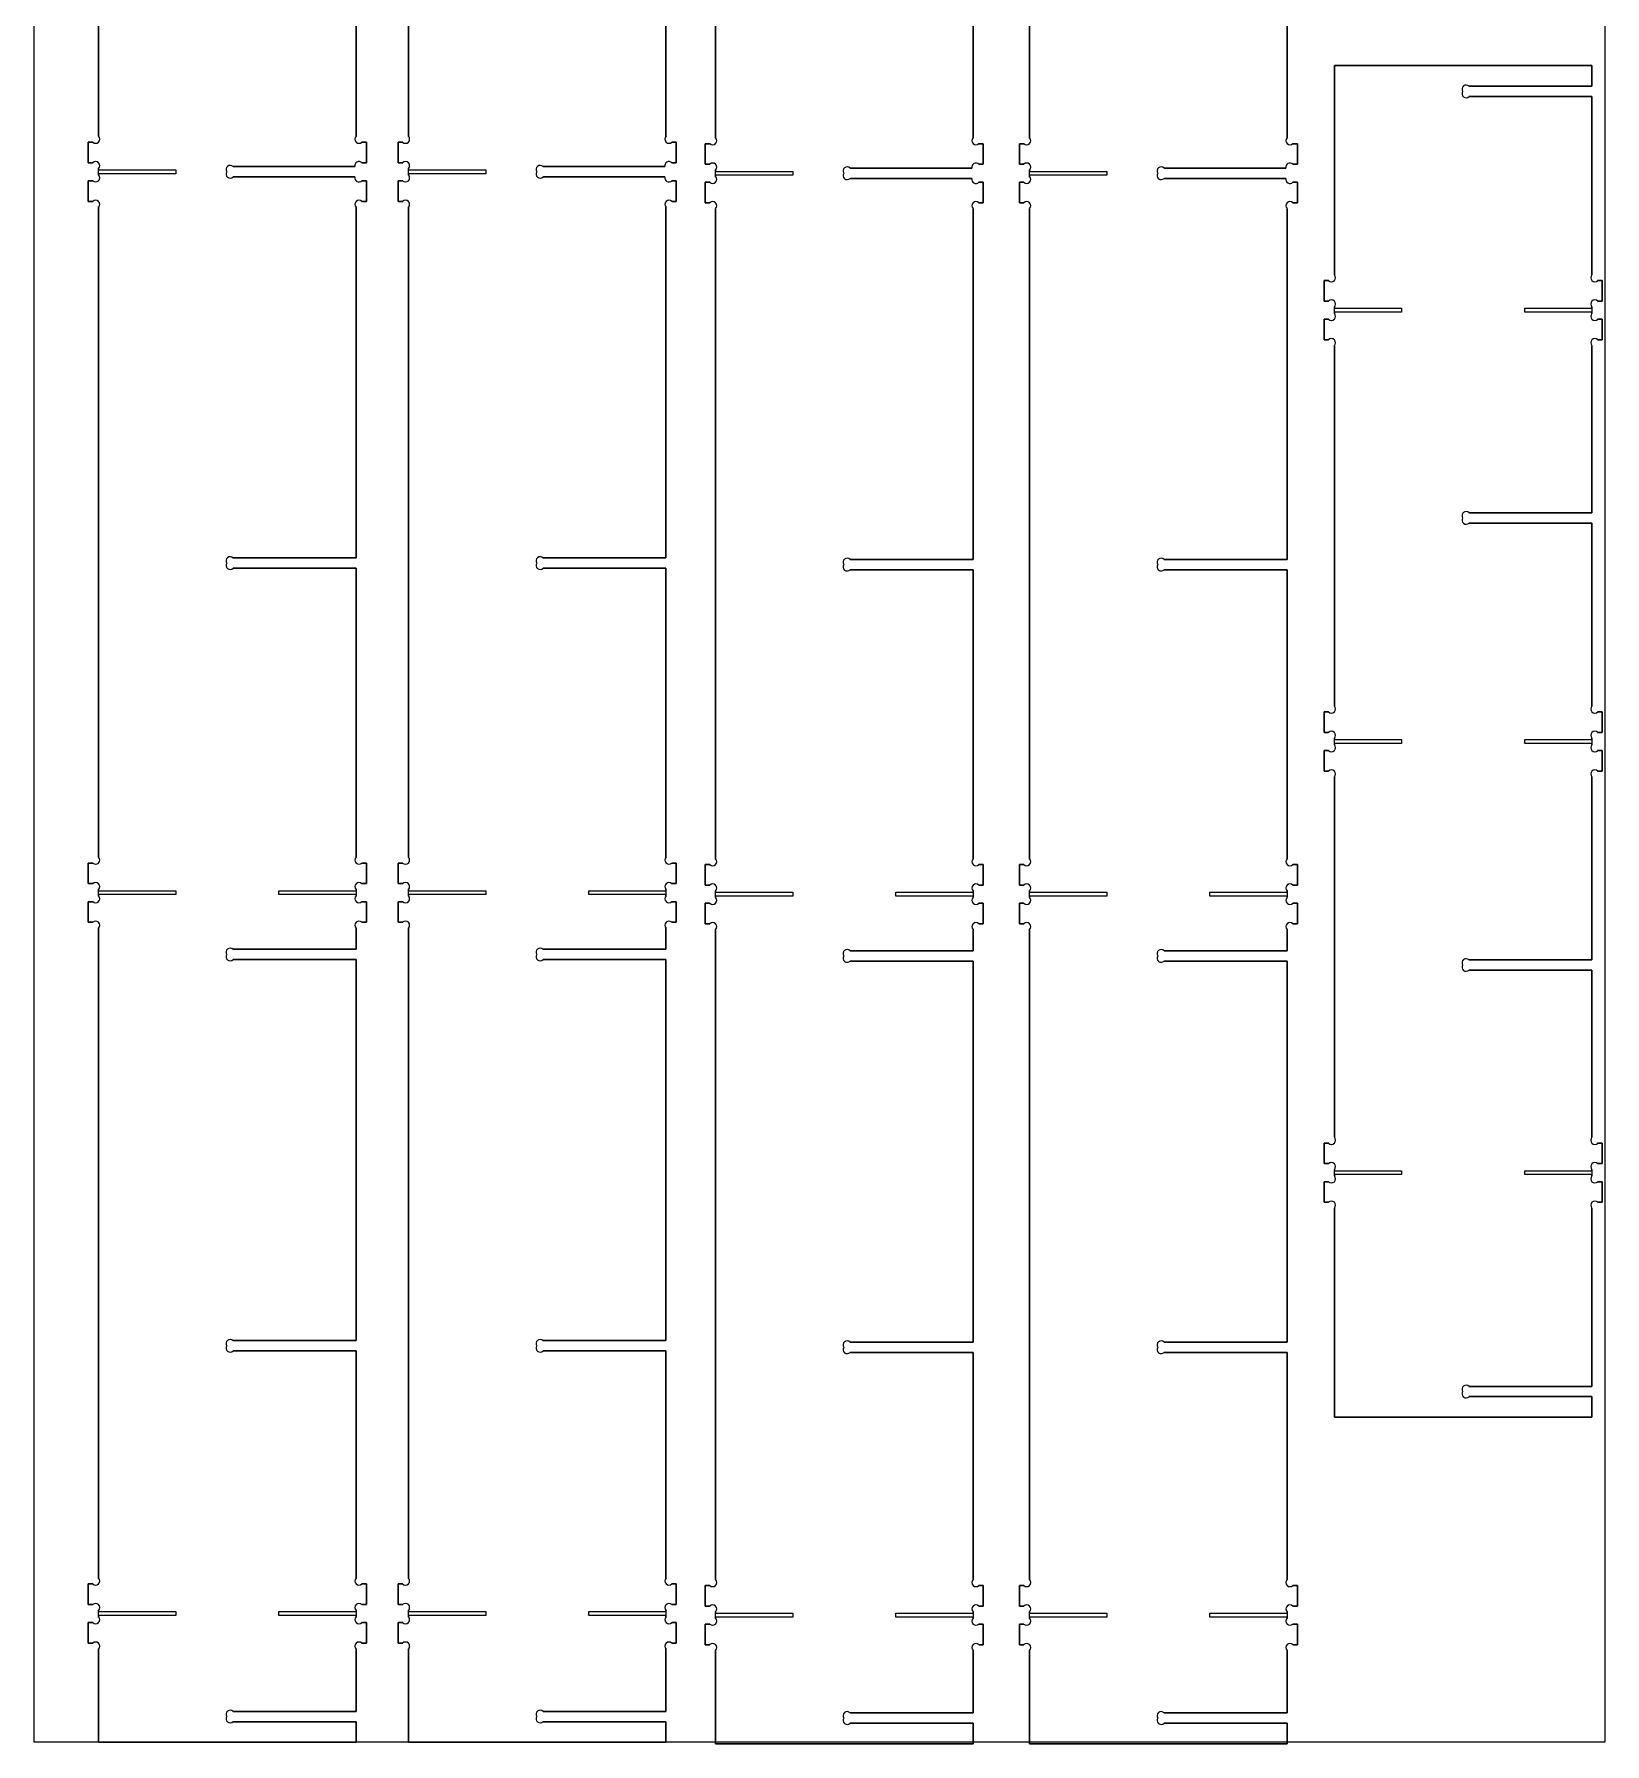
# Model space of a CAD drawing. Header units: millimetres. Extents: x -21 to 1199, y -10 to 2431.
# Drawn here: x -21 to 1199, y -10 to 1318 of the extents above; entities that cross this region are included whole.
import ezdxf

# ---------------------------------------------------------------- set-up
doc = ezdxf.new("R2010")
doc.units = ezdxf.units.MM
doc.layers.get('0').update_dxf_attribs({"linetype": 'CONTINUOUS'})

msp = doc.modelspace()

# ---------------------------------------------------------------- linework, layer by layer
for p, q in [((29.3, 1743.6), (29.3, 1238.6)), ((29.3, 1238.6), (29.3, 1743.6)), ((270, 1743.6), (270, 1238.6)), ((270, 1238.6), (270, 1743.6)), ((508.5, 1742.4), (508.5, 1237.5)), ((508.5, 1237.5), (508.5, 1742.4)), ((752.5, 1742.4), (752.5, 1237.5)), ((752.5, 1237.5), (752.5, 1742.4)), ((229.3, 1238.6), (229.3, 1511.1)), ((229.3, 1511.1), (229.3, 1238.6)), ((470, 1238.6), (470, 1511.1)), ((470, 1511.1), (470, 1238.6)), ((708.5, 1237.5), (708.5, 1509.9)), ((708.5, 1509.9), (708.5, 1237.5)), ((952.5, 1237.5), (952.5, 1509.9)), ((952.5, 1509.9), (952.5, 1237.5)), ((1189.2, 1293.6), (989.2, 1293.6)), ((989.2, 1293.6), (989.2, 1131.1)), ((989.2, 1131.1), (989.2, 1293.6)), ((989.2, 1293.6), (1189.2, 1293.6)), ((1189.2, 1277.6), (1189.2, 1293.6)), ((1189.2, 1293.6), (1189.2, 1277.6)), ((1093.7, 1277.6), (1189.2, 1277.6)), ((1189.2, 1277.6), (1093.7, 1277.6)), ((1189.2, 1269.6), (1093.7, 1269.6)), ((1093.7, 1269.6), (1189.2, 1269.6)), ((1189.2, 1131.1), (1189.2, 1269.6)), ((1189.2, 1269.6), (1189.2, 1131.1)), ((24.7, 1234.1), (21.3, 1234.1)), ((21.3, 1234.1), (21.3, 1218.1)), ((21.3, 1218.1), (21.3, 1234.1)), ((21.3, 1234.1), (24.7, 1234.1)), ((237.3, 1234.1), (233.8, 1234.1)), ((233.8, 1234.1), (237.3, 1234.1)), ((237.3, 1218.1), (237.3, 1234.1)), ((237.3, 1234.1), (237.3, 1218.1)), ((265.5, 1234.1), (262, 1234.1)), ((262, 1234.1), (262, 1218.1)), ((262, 1218.1), (262, 1234.1)), ((262, 1234.1), (265.5, 1234.1)), ((478, 1234.1), (474.5, 1234.1)), ((474.5, 1234.1), (478, 1234.1)), ((478, 1218.1), (478, 1234.1)), ((478, 1234.1), (478, 1218.1)), ((504, 1232.9), (500.5, 1232.9)), ((500.5, 1232.9), (500.5, 1216.9)), ((500.5, 1216.9), (500.5, 1232.9)), ((500.5, 1232.9), (504, 1232.9)), ((716.5, 1232.9), (713.1, 1232.9)), ((713.1, 1232.9), (716.5, 1232.9)), ((716.5, 1216.9), (716.5, 1232.9)), ((716.5, 1232.9), (716.5, 1216.9)), ((747.9, 1232.9), (744.5, 1232.9)), ((744.5, 1232.9), (744.5, 1216.9)), ((744.5, 1216.9), (744.5, 1232.9)), ((744.5, 1232.9), (747.9, 1232.9)), ((960.5, 1232.9), (957, 1232.9)), ((957, 1232.9), (960.5, 1232.9)), ((960.5, 1216.9), (960.5, 1232.9)), ((960.5, 1232.9), (960.5, 1216.9)), ((21.3, 1218.1), (24.7, 1218.1)), ((24.7, 1218.1), (21.3, 1218.1)), ((29.3, 1213.6), (29.3, 1212.6)), ((29.3, 1208.6), (29.3, 1213.6)), ((29.3, 1212.6), (89.3, 1212.6)), ((89.3, 1209.6), (29.3, 1209.6)), ((29.3, 1209.6), (29.3, 1208.6)), ((89.3, 1212.6), (89.3, 1209.6)), ((133.8, 1215.1), (228.4, 1215.1)), ((228.4, 1215.1), (133.8, 1215.1)), ((233.8, 1218.1), (237.3, 1218.1)), ((237.3, 1218.1), (233.8, 1218.1)), ((262, 1218.1), (265.5, 1218.1)), ((265.5, 1218.1), (262, 1218.1)), ((270, 1213.6), (270, 1212.6)), ((270, 1208.6), (270, 1213.6)), ((270, 1212.6), (330, 1212.6)), ((330, 1209.6), (270, 1209.6)), ((270, 1209.6), (270, 1208.6)), ((330, 1212.6), (330, 1209.6)), ((374.5, 1215.1), (469.2, 1215.1)), ((469.2, 1215.1), (374.5, 1215.1)), ((474.5, 1218.1), (478, 1218.1)), ((478, 1218.1), (474.5, 1218.1)), ((500.5, 1216.9), (504, 1216.9)), ((504, 1216.9), (500.5, 1216.9)), ((508.5, 1212.4), (508.5, 1211.4)), ((508.5, 1207.5), (508.5, 1212.4)), ((508.5, 1211.4), (568.5, 1211.4)), ((568.5, 1211.4), (568.5, 1208.4)), ((613.1, 1213.9), (707.7, 1213.9)), ((707.7, 1213.9), (613.1, 1213.9)), ((713.1, 1216.9), (716.5, 1216.9)), ((716.5, 1216.9), (713.1, 1216.9)), ((744.5, 1216.9), (747.9, 1216.9)), ((747.9, 1216.9), (744.5, 1216.9)), ((752.5, 1212.4), (752.5, 1211.4)), ((752.5, 1207.5), (752.5, 1212.4)), ((752.5, 1211.4), (812.5, 1211.4)), ((812.5, 1211.4), (812.5, 1208.4)), ((857, 1213.9), (951.6, 1213.9)), ((951.6, 1213.9), (857, 1213.9)), ((957, 1216.9), (960.5, 1216.9)), ((960.5, 1216.9), (957, 1216.9)), ((24.7, 1204.1), (21.3, 1204.1)), ((21.3, 1204.1), (21.3, 1188.1)), ((21.3, 1188.1), (21.3, 1204.1)), ((21.3, 1204.1), (24.7, 1204.1)), ((228.4, 1207.1), (133.8, 1207.1)), ((133.8, 1207.1), (228.4, 1207.1)), ((237.3, 1204.1), (233.8, 1204.1)), ((233.8, 1204.1), (237.3, 1204.1)), ((237.3, 1188.1), (237.3, 1204.1)), ((237.3, 1204.1), (237.3, 1188.1)), ((265.5, 1204.1), (262, 1204.1)), ((262, 1204.1), (262, 1188.1)), ((262, 1188.1), (262, 1204.1)), ((262, 1204.1), (265.5, 1204.1)), ((469.2, 1207.1), (374.5, 1207.1)), ((374.5, 1207.1), (469.2, 1207.1)), ((478, 1204.1), (474.5, 1204.1)), ((474.5, 1204.1), (478, 1204.1)), ((478, 1188.1), (478, 1204.1)), ((478, 1204.1), (478, 1188.1)), ((504, 1202.9), (500.5, 1202.9)), ((500.5, 1202.9), (500.5, 1186.9)), ((500.5, 1186.9), (500.5, 1202.9)), ((500.5, 1202.9), (504, 1202.9)), ((568.5, 1208.4), (508.5, 1208.4)), ((508.5, 1208.4), (508.5, 1207.5)), ((707.7, 1205.9), (613.1, 1205.9)), ((613.1, 1205.9), (707.7, 1205.9)), ((716.5, 1202.9), (713.1, 1202.9)), ((713.1, 1202.9), (716.5, 1202.9)), ((716.5, 1186.9), (716.5, 1202.9)), ((716.5, 1202.9), (716.5, 1186.9)), ((747.9, 1202.9), (744.5, 1202.9)), ((744.5, 1202.9), (744.5, 1186.9)), ((744.5, 1186.9), (744.5, 1202.9)), ((744.5, 1202.9), (747.9, 1202.9)), ((812.5, 1208.4), (752.5, 1208.4)), ((752.5, 1208.4), (752.5, 1207.5)), ((951.6, 1205.9), (857, 1205.9)), ((857, 1205.9), (951.6, 1205.9)), ((960.5, 1202.9), (957, 1202.9)), ((957, 1202.9), (960.5, 1202.9)), ((960.5, 1186.9), (960.5, 1202.9)), ((960.5, 1202.9), (960.5, 1186.9)), ((21.3, 1188.1), (24.7, 1188.1)), ((24.7, 1188.1), (21.3, 1188.1)), ((29.3, 1183.6), (29.3, 678.6)), ((29.3, 678.6), (29.3, 1183.6)), ((229.3, 911.1), (229.3, 1183.6)), ((229.3, 1183.6), (229.3, 911.1)), ((233.8, 1188.1), (237.3, 1188.1)), ((237.3, 1188.1), (233.8, 1188.1)), ((262, 1188.1), (265.5, 1188.1)), ((265.5, 1188.1), (262, 1188.1)), ((270, 1183.6), (270, 678.6)), ((270, 678.6), (270, 1183.6)), ((470, 911.1), (470, 1183.6)), ((470, 1183.6), (470, 911.1)), ((474.5, 1188.1), (478, 1188.1)), ((478, 1188.1), (474.5, 1188.1)), ((500.5, 1186.9), (504, 1186.9)), ((504, 1186.9), (500.5, 1186.9)), ((508.5, 1182.4), (508.5, 677.5)), ((508.5, 677.5), (508.5, 1182.4)), ((708.5, 909.9), (708.5, 1182.4)), ((708.5, 1182.4), (708.5, 909.9)), ((713.1, 1186.9), (716.5, 1186.9)), ((716.5, 1186.9), (713.1, 1186.9)), ((744.5, 1186.9), (747.9, 1186.9)), ((747.9, 1186.9), (744.5, 1186.9)), ((752.5, 1182.4), (752.5, 677.5)), ((752.5, 677.5), (752.5, 1182.4)), ((952.5, 909.9), (952.5, 1182.4)), ((952.5, 1182.4), (952.5, 909.9)), ((957, 1186.9), (960.5, 1186.9)), ((960.5, 1186.9), (957, 1186.9)), ((984.7, 1126.6), (981.2, 1126.6)), ((981.2, 1126.6), (981.2, 1110.6)), ((981.2, 1110.6), (981.2, 1126.6)), ((981.2, 1126.6), (984.7, 1126.6)), ((1197.2, 1126.6), (1193.7, 1126.6)), ((1193.7, 1126.6), (1197.2, 1126.6)), ((1197.2, 1110.6), (1197.2, 1126.6)), ((1197.2, 1126.6), (1197.2, 1110.6)), ((981.2, 1110.6), (984.7, 1110.6)), ((984.7, 1110.6), (981.2, 1110.6)), ((989.2, 1106), (989.2, 1105.1)), ((989.2, 1101.1), (989.2, 1106)), ((989.2, 1105.1), (1041.2, 1105.1)), ((1041.2, 1105.1), (1041.2, 1102.1)), ((1137.2, 1102.1), (1137.2, 1105.1)), ((1137.2, 1105.1), (1189.2, 1105.1)), ((1189.2, 1105.1), (1189.2, 1106)), ((1189.2, 1106), (1189.2, 1101.1)), ((1193.7, 1110.6), (1197.2, 1110.6)), ((1197.2, 1110.6), (1193.7, 1110.6)), ((984.7, 1096.6), (981.2, 1096.6)), ((981.2, 1096.6), (981.2, 1080.6)), ((981.2, 1080.6), (981.2, 1096.6)), ((981.2, 1096.6), (984.7, 1096.6)), ((1041.2, 1102.1), (989.2, 1102.1)), ((989.2, 1102.1), (989.2, 1101.1)), ((1189.2, 1102.1), (1137.2, 1102.1)), ((1189.2, 1101.1), (1189.2, 1102.1)), ((1197.2, 1096.6), (1193.7, 1096.6)), ((1193.7, 1096.6), (1197.2, 1096.6)), ((1197.2, 1080.6), (1197.2, 1096.6)), ((1197.2, 1096.6), (1197.2, 1080.6)), ((981.2, 1080.6), (984.7, 1080.6)), ((984.7, 1080.6), (981.2, 1080.6)), ((989.2, 1076), (989.2, 796.1)), ((989.2, 796.1), (989.2, 1076)), ((1189.2, 946.2), (1189.2, 1076)), ((1189.2, 1076), (1189.2, 946.2)), ((1193.7, 1080.6), (1197.2, 1080.6)), ((1197.2, 1080.6), (1193.7, 1080.6)), ((1093.7, 946.2), (1189.2, 946.2)), ((1189.2, 946.2), (1093.7, 946.2)), ((1189.2, 938.2), (1093.7, 938.2)), ((1093.7, 938.2), (1189.2, 938.2)), ((1189.2, 796.1), (1189.2, 938.2)), ((1189.2, 938.2), (1189.2, 796.1)), ((133.8, 911.1), (229.3, 911.1)), ((229.3, 911.1), (133.8, 911.1)), ((229.3, 903.1), (133.8, 903.1)), ((133.8, 903.1), (229.3, 903.1)), ((229.3, 678.6), (229.3, 903.1)), ((229.3, 903.1), (229.3, 678.6)), ((374.5, 911.1), (470, 911.1)), ((470, 911.1), (374.5, 911.1)), ((470, 903.1), (374.5, 903.1)), ((374.5, 903.1), (470, 903.1)), ((470, 678.6), (470, 903.1)), ((470, 903.1), (470, 678.6)), ((613.1, 909.9), (708.5, 909.9)), ((708.5, 909.9), (613.1, 909.9)), ((857, 909.9), (952.5, 909.9)), ((952.5, 909.9), (857, 909.9)), ((708.5, 901.9), (613.1, 901.9)), ((613.1, 901.9), (708.5, 901.9)), ((708.5, 677.5), (708.5, 901.9)), ((708.5, 901.9), (708.5, 677.5)), ((952.5, 901.9), (857, 901.9)), ((857, 901.9), (952.5, 901.9)), ((952.5, 677.5), (952.5, 901.9)), ((952.5, 901.9), (952.5, 677.5)), ((984.7, 791.6), (981.2, 791.6)), ((981.2, 791.6), (981.2, 775.6)), ((981.2, 775.6), (981.2, 791.6)), ((981.2, 791.6), (984.7, 791.6)), ((1197.2, 791.6), (1193.7, 791.6)), ((1193.7, 791.6), (1197.2, 791.6)), ((1197.2, 775.6), (1197.2, 791.6)), ((1197.2, 791.6), (1197.2, 775.6)), ((981.2, 775.6), (984.7, 775.6)), ((984.7, 775.6), (981.2, 775.6)), ((989.2, 771), (989.2, 770.1)), ((989.2, 766.1), (989.2, 771)), ((1189.2, 770.1), (1189.2, 771)), ((1189.2, 771), (1189.2, 766.1)), ((1193.7, 775.6), (1197.2, 775.6)), ((1197.2, 775.6), (1193.7, 775.6)), ((984.7, 761.6), (981.2, 761.6)), ((981.2, 761.6), (981.2, 745.6)), ((981.2, 745.6), (981.2, 761.6)), ((981.2, 761.6), (984.7, 761.6)), ((989.2, 770.1), (1041.2, 770.1)), ((1041.2, 767.1), (989.2, 767.1)), ((989.2, 767.1), (989.2, 766.1)), ((1041.2, 770.1), (1041.2, 767.1)), ((1137.2, 767.1), (1137.2, 770.1)), ((1137.2, 770.1), (1189.2, 770.1)), ((1189.2, 767.1), (1137.2, 767.1)), ((1189.2, 766.1), (1189.2, 767.1)), ((1197.2, 761.6), (1193.7, 761.6)), ((1193.7, 761.6), (1197.2, 761.6)), ((1197.2, 745.6), (1197.2, 761.6)), ((1197.2, 761.6), (1197.2, 745.6)), ((981.2, 745.6), (984.7, 745.6)), ((984.7, 745.6), (981.2, 745.6)), ((1193.7, 745.6), (1197.2, 745.6)), ((1197.2, 745.6), (1193.7, 745.6)), ((989.2, 741), (989.2, 461.1)), ((989.2, 461.1), (989.2, 741)), ((1189.2, 598.9), (1189.2, 741)), ((1189.2, 741), (1189.2, 598.9)), ((24.7, 674.1), (21.3, 674.1)), ((21.3, 674.1), (21.3, 658.1)), ((21.3, 658.1), (21.3, 674.1)), ((21.3, 674.1), (24.7, 674.1)), ((237.3, 674.1), (233.8, 674.1)), ((233.8, 674.1), (237.3, 674.1)), ((237.3, 658.1), (237.3, 674.1)), ((237.3, 674.1), (237.3, 658.1)), ((265.5, 674.1), (262, 674.1)), ((262, 674.1), (262, 658.1)), ((262, 658.1), (262, 674.1)), ((262, 674.1), (265.5, 674.1)), ((478, 674.1), (474.5, 674.1)), ((474.5, 674.1), (478, 674.1)), ((478, 658.1), (478, 674.1)), ((478, 674.1), (478, 658.1)), ((504, 672.9), (500.5, 672.9)), ((500.5, 672.9), (500.5, 656.9)), ((500.5, 656.9), (500.5, 672.9)), ((500.5, 672.9), (504, 672.9)), ((716.5, 672.9), (713.1, 672.9)), ((713.1, 672.9), (716.5, 672.9)), ((716.5, 656.9), (716.5, 672.9)), ((716.5, 672.9), (716.5, 656.9)), ((747.9, 672.9), (744.5, 672.9)), ((744.5, 672.9), (744.5, 656.9)), ((744.5, 656.9), (744.5, 672.9)), ((744.5, 672.9), (747.9, 672.9)), ((960.5, 672.9), (957, 672.9)), ((957, 672.9), (960.5, 672.9)), ((960.5, 656.9), (960.5, 672.9)), ((960.5, 672.9), (960.5, 656.9)), ((21.3, 658.1), (24.7, 658.1)), ((24.7, 658.1), (21.3, 658.1)), ((29.3, 653.6), (29.3, 652.6)), ((29.3, 648.6), (29.3, 653.6)), ((29.3, 652.6), (89.3, 652.6)), ((89.3, 652.6), (89.3, 649.6)), ((169.3, 649.6), (169.3, 652.6)), ((169.3, 652.6), (229.3, 652.6)), ((229.3, 652.6), (229.3, 653.6)), ((229.3, 653.6), (229.3, 648.6)), ((233.8, 658.1), (237.3, 658.1)), ((237.3, 658.1), (233.8, 658.1)), ((262, 658.1), (265.5, 658.1)), ((265.5, 658.1), (262, 658.1)), ((270, 653.6), (270, 652.6)), ((270, 648.6), (270, 653.6)), ((270, 652.6), (330, 652.6)), ((330, 652.6), (330, 649.6)), ((410, 649.6), (410, 652.6)), ((410, 652.6), (470, 652.6)), ((470, 652.6), (470, 653.6)), ((470, 653.6), (470, 648.6)), ((474.5, 658.1), (478, 658.1)), ((478, 658.1), (474.5, 658.1)), ((500.5, 656.9), (504, 656.9)), ((504, 656.9), (500.5, 656.9)), ((508.5, 652.4), (508.5, 651.4)), ((508.5, 647.5), (508.5, 652.4)), ((508.5, 651.4), (568.5, 651.4)), ((568.5, 651.4), (568.5, 648.4)), ((648.5, 648.4), (648.5, 651.4)), ((648.5, 651.4), (708.5, 651.4)), ((708.5, 651.4), (708.5, 652.4)), ((708.5, 652.4), (708.5, 647.5)), ((713.1, 656.9), (716.5, 656.9)), ((716.5, 656.9), (713.1, 656.9)), ((744.5, 656.9), (747.9, 656.9)), ((747.9, 656.9), (744.5, 656.9)), ((752.5, 652.4), (752.5, 651.4)), ((752.5, 647.5), (752.5, 652.4)), ((752.5, 651.4), (812.5, 651.4)), ((812.5, 651.4), (812.5, 648.4)), ((892.5, 648.4), (892.5, 651.4)), ((892.5, 651.4), (952.5, 651.4)), ((952.5, 651.4), (952.5, 652.4)), ((952.5, 652.4), (952.5, 647.5)), ((957, 656.9), (960.5, 656.9)), ((960.5, 656.9), (957, 656.9)), ((24.7, 644.1), (21.3, 644.1)), ((21.3, 644.1), (21.3, 628.1)), ((21.3, 628.1), (21.3, 644.1)), ((21.3, 644.1), (24.7, 644.1)), ((89.3, 649.6), (29.3, 649.6)), ((29.3, 649.6), (29.3, 648.6)), ((229.3, 649.6), (169.3, 649.6)), ((229.3, 648.6), (229.3, 649.6)), ((237.3, 644.1), (233.8, 644.1)), ((233.8, 644.1), (237.3, 644.1)), ((237.3, 628.1), (237.3, 644.1)), ((237.3, 644.1), (237.3, 628.1)), ((265.5, 644.1), (262, 644.1)), ((262, 644.1), (262, 628.1)), ((262, 628.1), (262, 644.1)), ((262, 644.1), (265.5, 644.1)), ((330, 649.6), (270, 649.6)), ((270, 649.6), (270, 648.6)), ((470, 649.6), (410, 649.6)), ((470, 648.6), (470, 649.6)), ((478, 644.1), (474.5, 644.1)), ((474.5, 644.1), (478, 644.1)), ((478, 628.1), (478, 644.1)), ((478, 644.1), (478, 628.1)), ((504, 642.9), (500.5, 642.9)), ((500.5, 642.9), (500.5, 626.9)), ((500.5, 626.9), (500.5, 642.9)), ((500.5, 642.9), (504, 642.9)), ((568.5, 648.4), (508.5, 648.4)), ((508.5, 648.4), (508.5, 647.5)), ((708.5, 648.4), (648.5, 648.4)), ((708.5, 647.5), (708.5, 648.4)), ((716.5, 642.9), (713.1, 642.9)), ((713.1, 642.9), (716.5, 642.9)), ((716.5, 626.9), (716.5, 642.9)), ((716.5, 642.9), (716.5, 626.9)), ((747.9, 642.9), (744.5, 642.9)), ((744.5, 642.9), (744.5, 626.9)), ((744.5, 626.9), (744.5, 642.9)), ((744.5, 642.9), (747.9, 642.9)), ((812.5, 648.4), (752.5, 648.4)), ((752.5, 648.4), (752.5, 647.5)), ((952.5, 648.4), (892.5, 648.4)), ((952.5, 647.5), (952.5, 648.4)), ((960.5, 642.9), (957, 642.9)), ((957, 642.9), (960.5, 642.9)), ((960.5, 626.9), (960.5, 642.9)), ((960.5, 642.9), (960.5, 626.9)), ((21.3, 628.1), (24.7, 628.1)), ((24.7, 628.1), (21.3, 628.1)), ((233.8, 628.1), (237.3, 628.1)), ((237.3, 628.1), (233.8, 628.1)), ((262, 628.1), (265.5, 628.1)), ((265.5, 628.1), (262, 628.1)), ((474.5, 628.1), (478, 628.1)), ((478, 628.1), (474.5, 628.1)), ((500.5, 626.9), (504, 626.9)), ((504, 626.9), (500.5, 626.9)), ((713.1, 626.9), (716.5, 626.9)), ((716.5, 626.9), (713.1, 626.9)), ((744.5, 626.9), (747.9, 626.9)), ((747.9, 626.9), (744.5, 626.9)), ((957, 626.9), (960.5, 626.9)), ((960.5, 626.9), (957, 626.9)), ((29.3, 623.6), (29.3, 118.6)), ((29.3, 118.6), (29.3, 623.6)), ((229.3, 607.1), (229.3, 623.6)), ((229.3, 623.6), (229.3, 607.1)), ((270, 623.6), (270, 118.6)), ((270, 118.6), (270, 623.6)), ((470, 607.1), (470, 623.6)), ((470, 623.6), (470, 607.1)), ((508.5, 622.4), (508.5, 117.5)), ((508.5, 117.5), (508.5, 622.4)), ((708.5, 605.9), (708.5, 622.4)), ((708.5, 622.4), (708.5, 605.9)), ((752.5, 622.4), (752.5, 117.5)), ((752.5, 117.5), (752.5, 622.4)), ((952.5, 605.9), (952.5, 622.4)), ((952.5, 622.4), (952.5, 605.9)), ((133.8, 607.1), (229.3, 607.1)), ((229.3, 607.1), (133.8, 607.1)), ((229.3, 599.1), (133.8, 599.1)), ((133.8, 599.1), (229.3, 599.1)), ((229.3, 303.1), (229.3, 599.1)), ((229.3, 599.1), (229.3, 303.1)), ((374.5, 607.1), (470, 607.1)), ((470, 607.1), (374.5, 607.1)), ((470, 599.1), (374.5, 599.1)), ((374.5, 599.1), (470, 599.1)), ((470, 303.1), (470, 599.1)), ((470, 599.1), (470, 303.1)), ((613.1, 605.9), (708.5, 605.9)), ((708.5, 605.9), (613.1, 605.9)), ((708.5, 597.9), (613.1, 597.9)), ((613.1, 597.9), (708.5, 597.9)), ((708.5, 301.9), (708.5, 597.9)), ((708.5, 597.9), (708.5, 301.9)), ((857, 605.9), (952.5, 605.9)), ((952.5, 605.9), (857, 605.9)), ((952.5, 597.9), (857, 597.9)), ((857, 597.9), (952.5, 597.9)), ((952.5, 301.9), (952.5, 597.9)), ((952.5, 597.9), (952.5, 301.9)), ((1093.7, 598.9), (1189.2, 598.9)), ((1189.2, 598.9), (1093.7, 598.9)), ((1189.2, 590.9), (1093.7, 590.9)), ((1093.7, 590.9), (1189.2, 590.9)), ((1189.2, 461.1), (1189.2, 590.9)), ((1189.2, 590.9), (1189.2, 461.1)), ((984.7, 456.6), (981.2, 456.6)), ((981.2, 456.6), (981.2, 440.6)), ((981.2, 440.6), (981.2, 456.6)), ((981.2, 456.6), (984.7, 456.6)), ((1197.2, 456.6), (1193.7, 456.6)), ((1193.7, 456.6), (1197.2, 456.6)), ((1197.2, 440.6), (1197.2, 456.6)), ((1197.2, 456.6), (1197.2, 440.6)), ((981.2, 440.6), (984.7, 440.6)), ((984.7, 440.6), (981.2, 440.6)), ((1193.7, 440.6), (1197.2, 440.6)), ((1197.2, 440.6), (1193.7, 440.6)), ((984.7, 426.6), (981.2, 426.6)), ((981.2, 426.6), (981.2, 410.6)), ((981.2, 410.6), (981.2, 426.6)), ((981.2, 426.6), (984.7, 426.6)), ((989.2, 436), (989.2, 435.1)), ((989.2, 431.1), (989.2, 436)), ((989.2, 435.1), (1041.2, 435.1)), ((1041.2, 432.1), (989.2, 432.1)), ((989.2, 432.1), (989.2, 431.1)), ((1041.2, 435.1), (1041.2, 432.1)), ((1137.2, 432.1), (1137.2, 435.1)), ((1137.2, 435.1), (1189.2, 435.1)), ((1189.2, 432.1), (1137.2, 432.1)), ((1189.2, 435.1), (1189.2, 436)), ((1189.2, 436), (1189.2, 431.1)), ((1189.2, 431.1), (1189.2, 432.1)), ((1197.2, 426.6), (1193.7, 426.6)), ((1193.7, 426.6), (1197.2, 426.6)), ((1197.2, 410.6), (1197.2, 426.6)), ((1197.2, 426.6), (1197.2, 410.6)), ((981.2, 410.6), (984.7, 410.6)), ((984.7, 410.6), (981.2, 410.6)), ((989.2, 406), (989.2, 243.6)), ((989.2, 243.6), (989.2, 406)), ((1189.2, 267.6), (1189.2, 406)), ((1189.2, 406), (1189.2, 267.6)), ((1193.7, 410.6), (1197.2, 410.6)), ((1197.2, 410.6), (1193.7, 410.6)), ((133.8, 303.1), (229.3, 303.1)), ((229.3, 303.1), (133.8, 303.1)), ((229.3, 295.1), (133.8, 295.1)), ((133.8, 295.1), (229.3, 295.1)), ((229.3, 118.6), (229.3, 295.1)), ((229.3, 295.1), (229.3, 118.6)), ((374.5, 303.1), (470, 303.1)), ((470, 303.1), (374.5, 303.1)), ((470, 295.1), (374.5, 295.1)), ((374.5, 295.1), (470, 295.1)), ((470, 118.6), (470, 295.1)), ((470, 295.1), (470, 118.6)), ((613.1, 301.9), (708.5, 301.9)), ((708.5, 301.9), (613.1, 301.9)), ((708.5, 293.9), (613.1, 293.9)), ((613.1, 293.9), (708.5, 293.9)), ((708.5, 117.5), (708.5, 293.9)), ((708.5, 293.9), (708.5, 117.5)), ((857, 301.9), (952.5, 301.9)), ((952.5, 301.9), (857, 301.9)), ((952.5, 293.9), (857, 293.9)), ((857, 293.9), (952.5, 293.9)), ((952.5, 117.5), (952.5, 293.9)), ((952.5, 293.9), (952.5, 117.5)), ((1093.7, 267.6), (1189.2, 267.6)), ((1189.2, 267.6), (1093.7, 267.6)), ((1189.2, 259.6), (1093.7, 259.6)), ((1093.7, 259.6), (1189.2, 259.6)), ((1189.2, 243.6), (1189.2, 259.6)), ((1189.2, 259.6), (1189.2, 243.6)), ((989.2, 243.6), (1189.2, 243.6)), ((1189.2, 243.6), (989.2, 243.6)), ((24.7, 114.1), (21.3, 114.1)), ((21.3, 114.1), (21.3, 98.1)), ((21.3, 98.1), (21.3, 114.1)), ((21.3, 114.1), (24.7, 114.1)), ((237.3, 114.1), (233.8, 114.1)), ((233.8, 114.1), (237.3, 114.1)), ((237.3, 98.1), (237.3, 114.1)), ((237.3, 114.1), (237.3, 98.1)), ((265.5, 114.1), (262, 114.1)), ((262, 114.1), (262, 98.1)), ((262, 98.1), (262, 114.1)), ((262, 114.1), (265.5, 114.1)), ((478, 114.1), (474.5, 114.1)), ((474.5, 114.1), (478, 114.1)), ((478, 98.1), (478, 114.1)), ((478, 114.1), (478, 98.1)), ((504, 112.9), (500.5, 112.9)), ((500.5, 112.9), (500.5, 96.9)), ((500.5, 96.9), (500.5, 112.9)), ((500.5, 112.9), (504, 112.9)), ((716.5, 112.9), (713.1, 112.9)), ((713.1, 112.9), (716.5, 112.9)), ((716.5, 96.9), (716.5, 112.9)), ((716.5, 112.9), (716.5, 96.9)), ((747.9, 112.9), (744.5, 112.9)), ((744.5, 112.9), (744.5, 96.9)), ((744.5, 96.9), (744.5, 112.9)), ((744.5, 112.9), (747.9, 112.9)), ((960.5, 112.9), (957, 112.9)), ((957, 112.9), (960.5, 112.9)), ((960.5, 96.9), (960.5, 112.9)), ((960.5, 112.9), (960.5, 96.9)), ((21.3, 98.1), (24.7, 98.1)), ((24.7, 98.1), (21.3, 98.1)), ((29.3, 93.6), (29.3, 92.6)), ((29.3, 88.6), (29.3, 93.6)), ((229.3, 92.6), (229.3, 93.6)), ((229.3, 93.6), (229.3, 88.6)), ((233.8, 98.1), (237.3, 98.1)), ((237.3, 98.1), (233.8, 98.1)), ((262, 98.1), (265.5, 98.1)), ((265.5, 98.1), (262, 98.1)), ((270, 93.6), (270, 92.6)), ((270, 88.6), (270, 93.6)), ((470, 92.6), (470, 93.6)), ((470, 93.6), (470, 88.6)), ((474.5, 98.1), (478, 98.1)), ((478, 98.1), (474.5, 98.1)), ((500.5, 96.9), (504, 96.9)), ((504, 96.9), (500.5, 96.9)), ((713.1, 96.9), (716.5, 96.9)), ((716.5, 96.9), (713.1, 96.9)), ((744.5, 96.9), (747.9, 96.9)), ((747.9, 96.9), (744.5, 96.9)), ((957, 96.9), (960.5, 96.9)), ((960.5, 96.9), (957, 96.9)), ((24.7, 84.1), (21.3, 84.1)), ((21.3, 84.1), (21.3, 68.1)), ((21.3, 68.1), (21.3, 84.1)), ((21.3, 84.1), (24.7, 84.1)), ((29.3, 92.6), (89.3, 92.6)), ((89.3, 89.6), (29.3, 89.6)), ((29.3, 89.6), (29.3, 88.6)), ((89.3, 92.6), (89.3, 89.6)), ((169.3, 89.6), (169.3, 92.6)), ((169.3, 92.6), (229.3, 92.6)), ((229.3, 89.6), (169.3, 89.6)), ((229.3, 88.6), (229.3, 89.6)), ((237.3, 84.1), (233.8, 84.1)), ((233.8, 84.1), (237.3, 84.1)), ((237.3, 68.1), (237.3, 84.1)), ((237.3, 84.1), (237.3, 68.1)), ((265.5, 84.1), (262, 84.1)), ((262, 84.1), (262, 68.1)), ((262, 68.1), (262, 84.1)), ((262, 84.1), (265.5, 84.1)), ((270, 92.6), (330, 92.6)), ((330, 89.6), (270, 89.6)), ((270, 89.6), (270, 88.6)), ((330, 92.6), (330, 89.6)), ((410, 89.6), (410, 92.6)), ((410, 92.6), (470, 92.6)), ((470, 89.6), (410, 89.6)), ((470, 88.6), (470, 89.6)), ((478, 84.1), (474.5, 84.1)), ((474.5, 84.1), (478, 84.1)), ((478, 68.1), (478, 84.1)), ((478, 84.1), (478, 68.1)), ((504, 82.9), (500.5, 82.9)), ((500.5, 82.9), (500.5, 66.9)), ((500.5, 66.9), (500.5, 82.9)), ((500.5, 82.9), (504, 82.9)), ((508.5, 92.4), (508.5, 91.4)), ((508.5, 87.5), (508.5, 92.4)), ((508.5, 91.4), (568.5, 91.4)), ((568.5, 88.4), (508.5, 88.4)), ((508.5, 88.4), (508.5, 87.5)), ((568.5, 91.4), (568.5, 88.4)), ((648.5, 88.4), (648.5, 91.4)), ((648.5, 91.4), (708.5, 91.4)), ((708.5, 88.4), (648.5, 88.4)), ((708.5, 91.4), (708.5, 92.4)), ((708.5, 92.4), (708.5, 87.5)), ((708.5, 87.5), (708.5, 88.4)), ((716.5, 82.9), (713.1, 82.9)), ((713.1, 82.9), (716.5, 82.9)), ((716.5, 66.9), (716.5, 82.9)), ((716.5, 82.9), (716.5, 66.9)), ((747.9, 82.9), (744.5, 82.9)), ((744.5, 82.9), (744.5, 66.9)), ((744.5, 66.9), (744.5, 82.9)), ((744.5, 82.9), (747.9, 82.9)), ((752.5, 92.4), (752.5, 91.4)), ((752.5, 87.5), (752.5, 92.4)), ((752.5, 91.4), (812.5, 91.4)), ((812.5, 88.4), (752.5, 88.4)), ((752.5, 88.4), (752.5, 87.5)), ((812.5, 91.4), (812.5, 88.4)), ((892.5, 88.4), (892.5, 91.4)), ((892.5, 91.4), (952.5, 91.4)), ((952.5, 88.4), (892.5, 88.4)), ((952.5, 91.4), (952.5, 92.4)), ((952.5, 92.4), (952.5, 87.5)), ((952.5, 87.5), (952.5, 88.4)), ((960.5, 82.9), (957, 82.9)), ((957, 82.9), (960.5, 82.9)), ((960.5, 66.9), (960.5, 82.9)), ((960.5, 82.9), (960.5, 66.9)), ((21.3, 68.1), (24.7, 68.1)), ((24.7, 68.1), (21.3, 68.1)), ((233.8, 68.1), (237.3, 68.1)), ((237.3, 68.1), (233.8, 68.1)), ((262, 68.1), (265.5, 68.1)), ((265.5, 68.1), (262, 68.1)), ((474.5, 68.1), (478, 68.1)), ((478, 68.1), (474.5, 68.1)), ((500.5, 66.9), (504, 66.9)), ((504, 66.9), (500.5, 66.9)), ((713.1, 66.9), (716.5, 66.9)), ((716.5, 66.9), (713.1, 66.9)), ((744.5, 66.9), (747.9, 66.9)), ((747.9, 66.9), (744.5, 66.9)), ((957, 66.9), (960.5, 66.9)), ((960.5, 66.9), (957, 66.9)), ((29.3, 63.6), (29.3, -8.9)), ((29.3, -8.9), (29.3, 63.6)), ((229.3, 15.1), (229.3, 63.6)), ((229.3, 63.6), (229.3, 15.1)), ((270, 63.6), (270, -8.9)), ((270, -8.9), (270, 63.6)), ((470, 15.1), (470, 63.6)), ((470, 63.6), (470, 15.1)), ((508.5, 62.4), (508.5, -10.1)), ((508.5, -10.1), (508.5, 62.4)), ((708.5, 13.9), (708.5, 62.4)), ((708.5, 62.4), (708.5, 13.9)), ((752.5, 62.4), (752.5, -10.1)), ((752.5, -10.1), (752.5, 62.4)), ((952.5, 13.9), (952.5, 62.4)), ((952.5, 62.4), (952.5, 13.9)), ((133.8, 15.1), (229.3, 15.1)), ((229.3, 15.1), (133.8, 15.1)), ((374.5, 15.1), (470, 15.1)), ((470, 15.1), (374.5, 15.1)), ((613.1, 13.9), (708.5, 13.9)), ((708.5, 13.9), (613.1, 13.9)), ((857, 13.9), (952.5, 13.9)), ((952.5, 13.9), (857, 13.9)), ((229.3, 7.1), (133.8, 7.1)), ((133.8, 7.1), (229.3, 7.1)), ((229.3, -8.9), (229.3, 7.1)), ((229.3, 7.1), (229.3, -8.9)), ((470, 7.1), (374.5, 7.1)), ((374.5, 7.1), (470, 7.1)), ((470, -8.9), (470, 7.1)), ((470, 7.1), (470, -8.9)), ((708.5, 5.9), (613.1, 5.9)), ((613.1, 5.9), (708.5, 5.9)), ((708.5, -10.1), (708.5, 5.9)), ((708.5, 5.9), (708.5, -10.1)), ((952.5, 5.9), (857, 5.9)), ((857, 5.9), (952.5, 5.9)), ((952.5, -10.1), (952.5, 5.9)), ((952.5, 5.9), (952.5, -10.1)), ((29.3, -8.9), (229.3, -8.9)), ((229.3, -8.9), (29.3, -8.9)), ((270, -8.9), (470, -8.9)), ((470, -8.9), (270, -8.9)), ((508.5, -10.1), (708.5, -10.1)), ((708.5, -10.1), (508.5, -10.1)), ((752.5, -10.1), (952.5, -10.1)), ((952.5, -10.1), (752.5, -10.1))]:
    msp.add_line(p, q)
msp.add_lwpolyline([(-20.7, -8.9), (-20.7, 2431.1), (1199.3, 2431.1), (1199.3, -8.9)], close=True)
for centre, start, end in [((1091.5, 1275.3), 45, 212.8808), ((1091.5, 1275.3), 45, 212.8808), ((1091.5, 1271.8), 147.1192, 315), ((1091.5, 1271.8), 147.1192, 315), ((27, 1236.4), -135, 45), ((27, 1236.4), -135, 45), ((231.5, 1236.4), 135, 315), ((231.5, 1236.4), 135, 315), ((267.7, 1236.4), -135, 45), ((267.7, 1236.4), -135, 45), ((472.3, 1236.4), 135, 315), ((472.3, 1236.4), 135, 315), ((506.3, 1235.2), -135, 45), ((506.3, 1235.2), -135, 45), ((710.8, 1235.2), 135, 315), ((710.8, 1235.2), 135, 315), ((750.2, 1235.2), -135, 45), ((750.2, 1235.2), -135, 45), ((954.7, 1235.2), 135, 315), ((954.7, 1235.2), 135, 315), ((27, 1215.8), -45, 135), ((27, 1215.8), -45, 135), ((27, 1206.4), -135, 45), ((27, 1206.4), -135, 45), ((131.5, 1212.8), 45, 212.8808), ((131.5, 1212.8), 45, 212.8808), ((131.5, 1209.4), 147.1192, 315), ((131.5, 1209.4), 147.1192, 315), ((231.5, 1215.8), 45, 193.3202), ((231.5, 1215.8), 45, 193.3202), ((267.7, 1215.8), -45, 135), ((267.7, 1215.8), -45, 135), ((267.7, 1206.4), -135, 45), ((267.7, 1206.4), -135, 45), ((372.3, 1212.8), 45, 212.8808), ((372.3, 1212.8), 45, 212.8808), ((372.3, 1209.4), 147.1192, 315), ((372.3, 1209.4), 147.1192, 315), ((472.3, 1215.8), 45, 193.3202), ((472.3, 1215.8), 45, 193.3202), ((506.3, 1214.7), -45, 135), ((506.3, 1214.7), -45, 135), ((610.8, 1211.7), 45, 212.8808), ((610.8, 1211.7), 45, 212.8808), ((610.8, 1208.2), 147.1192, 315), ((610.8, 1208.2), 147.1192, 315), ((710.8, 1214.7), 45, 193.3202), ((710.8, 1214.7), 45, 193.3202), ((750.2, 1214.7), -45, 135), ((750.2, 1214.7), -45, 135), ((854.7, 1211.7), 45, 212.8808), ((854.7, 1211.7), 45, 212.8808), ((854.7, 1208.2), 147.1192, 315), ((854.7, 1208.2), 147.1192, 315), ((954.7, 1214.7), 45, 193.3202), ((954.7, 1214.7), 45, 193.3202), ((231.5, 1206.4), 166.6798, 315), ((231.5, 1206.4), 166.6798, 315), ((472.3, 1206.4), 166.6798, 315), ((472.3, 1206.4), 166.6798, 315), ((506.3, 1205.2), -135, 45), ((506.3, 1205.2), -135, 45), ((710.8, 1205.2), 166.6798, 315), ((710.8, 1205.2), 166.6798, 315), ((750.2, 1205.2), -135, 45), ((750.2, 1205.2), -135, 45), ((954.7, 1205.2), 166.6798, 315), ((954.7, 1205.2), 166.6798, 315), ((27, 1185.8), -45, 135), ((27, 1185.8), -45, 135), ((231.5, 1185.8), 45, 225), ((231.5, 1185.8), 45, 225), ((267.7, 1185.8), -45, 135), ((267.7, 1185.8), -45, 135), ((472.3, 1185.8), 45, 225), ((472.3, 1185.8), 45, 225), ((506.3, 1184.7), -45, 135), ((506.3, 1184.7), -45, 135), ((710.8, 1184.7), 45, 225), ((710.8, 1184.7), 45, 225), ((750.2, 1184.7), -45, 135), ((750.2, 1184.7), -45, 135), ((954.7, 1184.7), 45, 225), ((954.7, 1184.7), 45, 225), ((986.9, 1128.8), -135, 45), ((986.9, 1128.8), -135, 45), ((1191.5, 1128.8), 135, 315), ((1191.5, 1128.8), 135, 315), ((986.9, 1108.3), -45, 135), ((986.9, 1108.3), -45, 135), ((1191.5, 1108.3), 45, 225), ((1191.5, 1108.3), 45, 225), ((986.9, 1098.8), -135, 45), ((986.9, 1098.8), -135, 45), ((1191.5, 1098.8), 135, 315), ((1191.5, 1098.8), 135, 315), ((986.9, 1078.3), -45, 135), ((986.9, 1078.3), -45, 135), ((1191.5, 1078.3), 45, 225), ((1191.5, 1078.3), 45, 225), ((1091.5, 944), 45, 212.8808), ((1091.5, 944), 45, 212.8808), ((1091.5, 940.5), 147.1192, 315), ((1091.5, 940.5), 147.1192, 315), ((131.5, 908.8), 45, 212.8808), ((131.5, 908.8), 45, 212.8808), ((131.5, 905.4), 147.1192, 315), ((131.5, 905.4), 147.1192, 315), ((372.3, 908.8), 45, 212.8808), ((372.3, 908.8), 45, 212.8808), ((372.3, 905.4), 147.1192, 315), ((372.3, 905.4), 147.1192, 315), ((610.8, 907.7), 45, 212.8808), ((610.8, 907.7), 45, 212.8808), ((610.8, 904.2), 147.1192, 315), ((610.8, 904.2), 147.1192, 315), ((854.7, 907.7), 45, 212.8808), ((854.7, 907.7), 45, 212.8808), ((854.7, 904.2), 147.1192, 315), ((854.7, 904.2), 147.1192, 315), ((986.9, 793.8), -135, 45), ((986.9, 793.8), -135, 45), ((1191.5, 793.8), 135, 315), ((1191.5, 793.8), 135, 315), ((986.9, 773.3), -45, 135), ((986.9, 773.3), -45, 135), ((1191.5, 773.3), 45, 225), ((1191.5, 773.3), 45, 225), ((986.9, 763.8), -135, 45), ((986.9, 763.8), -135, 45), ((1191.5, 763.8), 135, 315), ((1191.5, 763.8), 135, 315), ((986.9, 743.3), -45, 135), ((986.9, 743.3), -45, 135), ((1191.5, 743.3), 45, 225), ((1191.5, 743.3), 45, 225), ((27, 676.4), -135, 45), ((27, 676.4), -135, 45), ((231.5, 676.4), 135, 315), ((231.5, 676.4), 135, 315), ((267.7, 676.4), -135, 45), ((267.7, 676.4), -135, 45), ((472.3, 676.4), 135, 315), ((472.3, 676.4), 135, 315), ((506.3, 675.2), -135, 45), ((506.3, 675.2), -135, 45), ((710.8, 675.2), 135, 315), ((710.8, 675.2), 135, 315), ((750.2, 675.2), -135, 45), ((750.2, 675.2), -135, 45), ((954.7, 675.2), 135, 315), ((954.7, 675.2), 135, 315), ((27, 655.8), -45, 135), ((27, 655.8), -45, 135), ((231.5, 655.8), 45, 225), ((231.5, 655.8), 45, 225), ((267.7, 655.8), -45, 135), ((267.7, 655.8), -45, 135), ((472.3, 655.8), 45, 225), ((472.3, 655.8), 45, 225), ((506.3, 654.7), -45, 135), ((506.3, 654.7), -45, 135), ((710.8, 654.7), 45, 225), ((710.8, 654.7), 45, 225), ((750.2, 654.7), -45, 135), ((750.2, 654.7), -45, 135), ((954.7, 654.7), 45, 225), ((954.7, 654.7), 45, 225), ((27, 646.4), -135, 45), ((27, 646.4), -135, 45), ((231.5, 646.4), 135, 315), ((231.5, 646.4), 135, 315), ((267.7, 646.4), -135, 45), ((267.7, 646.4), -135, 45), ((472.3, 646.4), 135, 315), ((472.3, 646.4), 135, 315), ((506.3, 645.2), -135, 45), ((506.3, 645.2), -135, 45), ((710.8, 645.2), 135, 315), ((710.8, 645.2), 135, 315), ((750.2, 645.2), -135, 45), ((750.2, 645.2), -135, 45), ((954.7, 645.2), 135, 315), ((954.7, 645.2), 135, 315), ((27, 625.8), -45, 135), ((27, 625.8), -45, 135), ((231.5, 625.8), 45, 225), ((231.5, 625.8), 45, 225), ((267.7, 625.8), -45, 135), ((267.7, 625.8), -45, 135), ((472.3, 625.8), 45, 225), ((472.3, 625.8), 45, 225), ((506.3, 624.7), -45, 135), ((506.3, 624.7), -45, 135), ((710.8, 624.7), 45, 225), ((710.8, 624.7), 45, 225), ((750.2, 624.7), -45, 135), ((750.2, 624.7), -45, 135), ((954.7, 624.7), 45, 225), ((954.7, 624.7), 45, 225), ((131.5, 604.8), 45, 212.8808), ((131.5, 604.8), 45, 212.8808), ((131.5, 601.4), 147.1192, 315), ((131.5, 601.4), 147.1192, 315), ((372.3, 604.8), 45, 212.8808), ((372.3, 604.8), 45, 212.8808), ((372.3, 601.4), 147.1192, 315), ((372.3, 601.4), 147.1192, 315), ((610.8, 603.7), 45, 212.8808), ((610.8, 603.7), 45, 212.8808), ((610.8, 600.2), 147.1192, 315), ((610.8, 600.2), 147.1192, 315), ((854.7, 603.7), 45, 212.8808), ((854.7, 603.7), 45, 212.8808), ((854.7, 600.2), 147.1192, 315), ((854.7, 600.2), 147.1192, 315), ((1091.5, 596.6), 45, 212.8808), ((1091.5, 596.6), 45, 212.8808), ((1091.5, 593.2), 147.1192, 315), ((1091.5, 593.2), 147.1192, 315), ((986.9, 458.8), -135, 45), ((986.9, 458.8), -135, 45), ((1191.5, 458.8), 135, 315), ((1191.5, 458.8), 135, 315), ((986.9, 438.3), -45, 135), ((986.9, 438.3), -45, 135), ((1191.5, 438.3), 45, 225), ((1191.5, 438.3), 45, 225), ((986.9, 428.8), -135, 45), ((986.9, 428.8), -135, 45), ((1191.5, 428.8), 135, 315), ((1191.5, 428.8), 135, 315), ((986.9, 408.3), -45, 135), ((986.9, 408.3), -45, 135), ((1191.5, 408.3), 45, 225), ((1191.5, 408.3), 45, 225), ((131.5, 300.8), 45, 212.8808), ((131.5, 300.8), 45, 212.8808), ((131.5, 297.4), 147.1192, 315), ((131.5, 297.4), 147.1192, 315), ((372.3, 300.8), 45, 212.8808), ((372.3, 300.8), 45, 212.8808), ((372.3, 297.4), 147.1192, 315), ((372.3, 297.4), 147.1192, 315), ((610.8, 299.7), 45, 212.8808), ((610.8, 299.7), 45, 212.8808), ((610.8, 296.2), 147.1192, 315), ((610.8, 296.2), 147.1192, 315), ((854.7, 299.7), 45, 212.8808), ((854.7, 299.7), 45, 212.8808), ((854.7, 296.2), 147.1192, 315), ((854.7, 296.2), 147.1192, 315), ((1091.5, 265.3), 45, 212.8808), ((1091.5, 265.3), 45, 212.8808), ((1091.5, 261.8), 147.1192, 315), ((1091.5, 261.8), 147.1192, 315), ((27, 116.4), -135, 45), ((27, 116.4), -135, 45), ((231.5, 116.4), 135, 315), ((231.5, 116.4), 135, 315), ((267.7, 116.4), -135, 45), ((267.7, 116.4), -135, 45), ((472.3, 116.4), 135, 315), ((472.3, 116.4), 135, 315), ((506.3, 115.2), -135, 45), ((506.3, 115.2), -135, 45), ((710.8, 115.2), 135, 315), ((710.8, 115.2), 135, 315), ((750.2, 115.2), -135, 45), ((750.2, 115.2), -135, 45), ((954.7, 115.2), 135, 315), ((954.7, 115.2), 135, 315), ((27, 95.8), -45, 135), ((27, 95.8), -45, 135), ((231.5, 95.8), 45, 225), ((231.5, 95.8), 45, 225), ((267.7, 95.8), -45, 135), ((267.7, 95.8), -45, 135), ((472.3, 95.8), 45, 225), ((472.3, 95.8), 45, 225), ((506.3, 94.7), -45, 135), ((506.3, 94.7), -45, 135), ((710.8, 94.7), 45, 225), ((710.8, 94.7), 45, 225), ((750.2, 94.7), -45, 135), ((750.2, 94.7), -45, 135), ((954.7, 94.7), 45, 225), ((954.7, 94.7), 45, 225), ((27, 86.4), -135, 45), ((27, 86.4), -135, 45), ((231.5, 86.4), 135, 315), ((231.5, 86.4), 135, 315), ((267.7, 86.4), -135, 45), ((267.7, 86.4), -135, 45), ((472.3, 86.4), 135, 315), ((472.3, 86.4), 135, 315), ((506.3, 85.2), -135, 45), ((506.3, 85.2), -135, 45), ((710.8, 85.2), 135, 315), ((710.8, 85.2), 135, 315), ((750.2, 85.2), -135, 45), ((750.2, 85.2), -135, 45), ((954.7, 85.2), 135, 315), ((954.7, 85.2), 135, 315), ((27, 65.8), -45, 135), ((27, 65.8), -45, 135), ((231.5, 65.8), 45, 225), ((231.5, 65.8), 45, 225), ((267.7, 65.8), -45, 135), ((267.7, 65.8), -45, 135), ((472.3, 65.8), 45, 225), ((472.3, 65.8), 45, 225), ((506.3, 64.7), -45, 135), ((506.3, 64.7), -45, 135), ((710.8, 64.7), 45, 225), ((710.8, 64.7), 45, 225), ((750.2, 64.7), -45, 135), ((750.2, 64.7), -45, 135), ((954.7, 64.7), 45, 225), ((954.7, 64.7), 45, 225), ((131.5, 12.8), 45, 212.8808), ((131.5, 12.8), 45, 212.8808), ((372.3, 12.8), 45, 212.8808), ((372.3, 12.8), 45, 212.8808), ((610.8, 11.7), 45, 212.8808), ((610.8, 11.7), 45, 212.8808), ((854.7, 11.7), 45, 212.8808), ((854.7, 11.7), 45, 212.8808), ((131.5, 9.4), 147.1192, 315), ((131.5, 9.4), 147.1192, 315), ((372.3, 9.4), 147.1192, 315), ((372.3, 9.4), 147.1192, 315), ((610.8, 8.2), 147.1192, 315), ((610.8, 8.2), 147.1192, 315), ((854.7, 8.2), 147.1192, 315), ((854.7, 8.2), 147.1192, 315)]:
    msp.add_arc(centre, 3.2, start, end)

doc.saveas('drawing.dxf')
